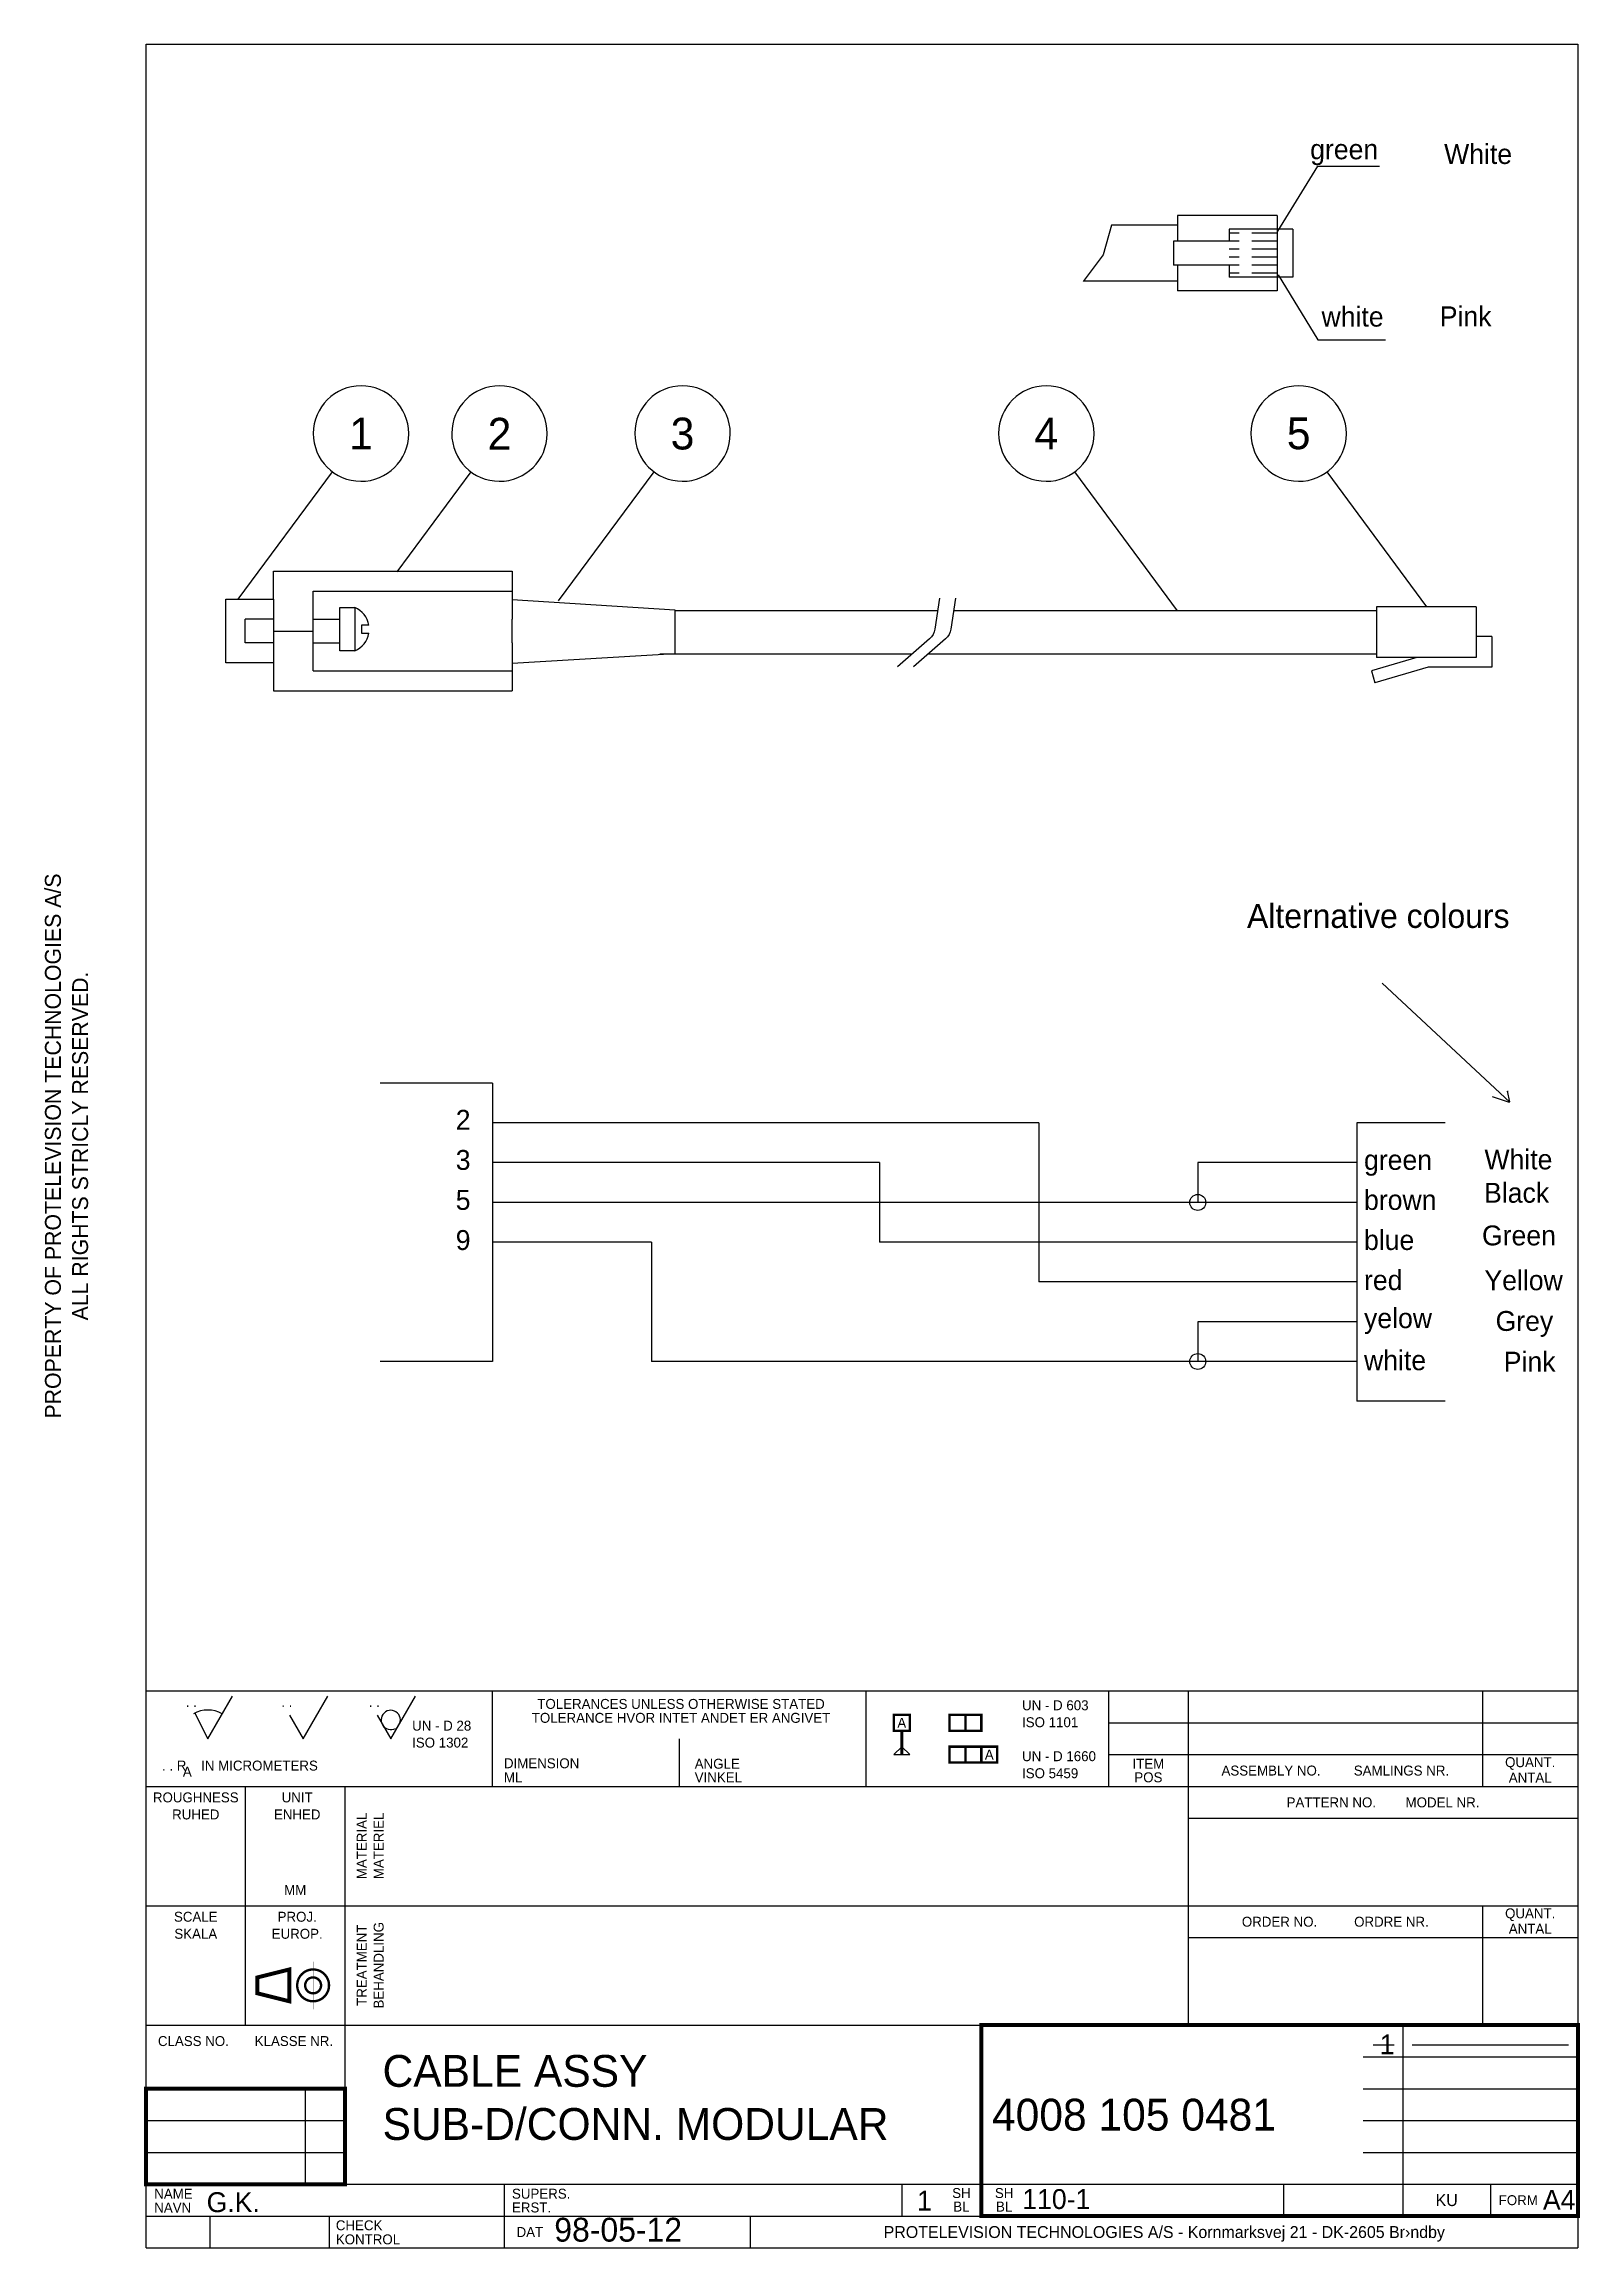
# Model space of a CAD drawing. Extents: x 7 to 200, y 10 to 287.
import ezdxf
from ezdxf.enums import TextEntityAlignment as Align

# ---------------------------------------------------------------- set-up
doc = ezdxf.new("R2010")
doc.units = 0
doc.header["$MEASUREMENT"] = 0
doc.linetypes.add('CENTER', pattern=[2, 1.25, -0.25, 0.25, -0.25])
doc.linetypes.add('HIDDEN2', pattern=[4.7625, 3.175, -1.5875])
doc.layers.get('0').update_dxf_attribs({"linetype": 'CONTINUOUS'})
doc.layers.add('110-1', color=10, linetype='CONTINUOUS')
doc.layers.add('DIM', color=1, linetype='CONTINUOUS')
doc.styles.add('TXT', font='txt')
doc.styles.add('UV', font='UV.SHX')

msp = doc.modelspace()

# ---------------------------------------------------------------- linework, layer by layer
msp.add_line((174.27, 35.54), (176.9, 35.54))
at = {"layer": '110-1', "color": 1, "linetype": 'ByBlock'}
for p, q in [((167.3, 271.64), (175.07, 271.64)), ((167.32, 249.81), (175.8, 249.81))]:
    msp.add_line(p, q, dxfattribs=at)
at = {"layer": '110-1', "color": 3}
for p, q in [((36.02, 220.73), (66.02, 220.73)), ((36.02, 217.23), (36.02, 220.73)), ((66.02, 220.73), (66.02, 214.73)), ((30.02, 217.23), (36.02, 217.23)), ((30.02, 209.23), (30.02, 217.23)), ((36.02, 217.23), (36.02, 209.23)), ((41.02, 218.23), (66.02, 218.23)), ((41.02, 208.23), (41.02, 218.23)), ((44.37, 214.73), (44.37, 216.19)), ((44.37, 216.19), (46.25, 216.19)), ((46.25, 216.19), (46.25, 210.73)), ((66.02, 217.21), (86.49, 215.91)), ((36.02, 214.73), (32.45, 214.73)), ((32.45, 211.73), (32.45, 214.73)), ((41.02, 214.73), (44.37, 214.73)), ((44.37, 210.73), (44.37, 214.73)), ((48.01, 213.95), (47.1, 213.95)), ((47.1, 213.95), (47.1, 212.97)), ((66.02, 211.73), (66.02, 214.73)), ((86.49, 215.91), (86.49, 210.41)), ((36.02, 211.73), (32.45, 211.73)), ((36.02, 213.23), (41.02, 213.23)), ((41.02, 211.73), (44.37, 211.73)), ((46.25, 210.73), (44.37, 210.73)), ((47.1, 212.97), (48.01, 212.97)), ((66.02, 211.73), (66.02, 205.73)), ((36.02, 209.23), (30.02, 209.23)), ((36.02, 209.23), (36.02, 205.73)), ((41.02, 208.23), (66.02, 208.23)), ((66.02, 209.17), (86.49, 210.41)), ((36.02, 205.73), (66.02, 205.73)), ((63.53, 156.41), (63.53, 121.41)), ((83.53, 136.41), (83.53, 121.41))]:
    msp.add_line(p, q, dxfattribs=at)
at = {"layer": '110-1'}
for p, q in [((175.38, 168.98), (191.43, 154.01)), ((191.45, 154.04), (191.16, 155.4)), ((191.16, 155.4), (191.22, 155.4)), ((191.39, 153.97), (189.24, 154.69)), ((45, 67), (45, 50)), ((65, 18), (65, 14)), ((43, 14), (43, 10))]:
    msp.add_line(p, q, dxfattribs=at)
for points in [[(20, 10), (20, 287), (200, 287), (200, 10)], [(20, 80), (200, 80)], [(26.15, 77.23), (27.75, 74), (30.87, 79.37)], [(38.04, 76.97), (39.75, 74), (42.87, 79.37)], [(49.04, 76.97), (50.75, 74), (53.87, 79.37)], [(63.5, 80), (63.5, 68)], [(110.5, 80), (110.5, 68)], [(141, 80), (141, 68)], [(151, 80), (151, 38)], [(188, 80), (188, 68)], [(141, 76), (200, 76)], [(87, 74), (87, 68)], [(141, 72), (200, 72)], [(20, 68), (200, 68)], [(32.5, 38), (32.5, 68)], [(45, 68), (45, 18)], [(151.09, 64.01), (200.09, 64.01)], [(20, 53), (200, 53)], [(188, 53), (188, 38)], [(151, 49), (200, 49)], [(20, 38), (200, 38)], [(178, 38), (178, 14)], [(173, 34), (200, 34)], [(40, 30), (40, 18)], [(173, 30), (200, 30)], [(20, 26), (45, 26)], [(173, 26), (200, 26)], [(20, 22), (45, 22)], [(173, 22), (200, 22)], [(20, 18), (200, 18)], [(65, 18), (65, 10)], [(115, 18), (115, 14)], [(125, 18), (125, 14)], [(163, 18), (163, 14)], [(189, 18), (189, 14)], [(20, 14), (200, 14)], [(28, 14), (28, 10)], [(43, 14), (43, 10)], [(96, 10), (96, 14)], [(20, 10), (200, 10)]]:
    msp.add_lwpolyline(points, dxfattribs=at)
at = {"layer": '110-1', "color": 1}
for points in [[(162.29, 263.47), (167.3, 271.64)], [(162.31, 257.98), (167.32, 249.81)], [(31.59, 217.23), (43.45, 233.23)], [(51.56, 220.68), (60.86, 233.23)], [(71.85, 217.02), (83.87, 233.23)], [(149.67, 215.78), (136.74, 233.23)], [(181.02, 216.27), (168.46, 233.23)]]:
    msp.add_lwpolyline(points, dxfattribs=at)
at = {"layer": '110-1', "color": 3}
for points in [[(141.35, 264.22), (140.33, 260.51), (137.8, 257.17)], [(149.67, 264.22), (141.35, 264.22)], [(162.17, 265.47), (149.67, 265.47)], [(149.67, 265.47), (149.67, 262.22)], [(164.17, 263.72), (156.17, 263.72)], [(156.17, 263.72), (156.17, 262.22)], [(162.17, 265.47), (162.17, 255.97)], [(164.17, 263.72), (164.17, 257.72)], [(149.17, 262.22), (149.17, 259.22)], [(156.17, 262.22), (149.17, 262.22)], [(156.17, 259.22), (149.17, 259.22)], [(149.67, 259.22), (149.67, 255.97)], [(156.17, 259.22), (156.17, 257.72)], [(164.17, 257.72), (156.17, 257.72)], [(162.17, 257.72), (162.17, 255.97)], [(149.67, 257.22), (137.84, 257.22)], [(162.17, 255.97), (149.67, 255.97)], [(187.19, 216.27), (174.69, 216.27)], [(174.69, 216.27), (174.69, 213.02)], [(187.19, 216.27), (187.19, 209.9)], [(119.51, 215.78), (86.49, 215.78)], [(174.69, 215.78), (121.53, 215.78)], [(174.69, 213.15), (174.69, 209.9)], [(189.19, 212.53), (187.19, 212.53)], [(189.19, 212.53), (189.19, 208.67)], [(116.25, 210.3), (84.59, 210.3)], [(174.69, 210.3), (118.27, 210.3)], [(179.73, 209.9), (174.03, 208.23)], [(174.03, 208.23), (174.48, 206.7)], [(181.19, 208.67), (174.48, 206.7)], [(187.19, 209.9), (174.69, 209.9)], [(189.19, 208.67), (181.19, 208.67)], [(63.53, 156.41), (49.42, 156.41)], [(132.21, 151.41), (63.53, 151.41)], [(132.21, 151.41), (132.21, 131.41)], [(172.21, 151.41), (172.21, 116.41)], [(183.3, 151.41), (172.21, 151.41)], [(112.21, 146.41), (63.53, 146.41)], [(112.21, 146.41), (112.21, 136.41)], [(172.21, 146.41), (152.21, 146.41)], [(152.21, 146.41), (152.21, 141.41)], [(172.21, 141.41), (63.53, 141.41)], [(83.53, 136.41), (63.53, 136.41)], [(172.21, 136.41), (112.21, 136.41)], [(172.21, 131.41), (132.21, 131.41)], [(152.21, 126.41), (152.21, 121.41)], [(172.21, 126.41), (152.21, 126.41)], [(63.53, 121.41), (49.42, 121.41)], [(172.21, 121.41), (83.53, 121.41)], [(183.3, 116.41), (172.21, 116.41)]]:
    msp.add_lwpolyline(points, dxfattribs=at)
at = {"layer": '110-1', "color": 3, "linetype": 'HIDDEN2'}
for points in [[(162.17, 263.22), (156.17, 263.22)], [(162.17, 262.22), (156.17, 262.22)], [(162.17, 261.22), (156.17, 261.22)], [(162.17, 260.22), (156.17, 260.22)], [(162.17, 259.22), (156.17, 259.22)], [(162.17, 258.22), (156.17, 258.22)]]:
    msp.add_lwpolyline(points, dxfattribs=at)
at = {"layer": '110-1', "color": 3}
for points in [[(119.75, 217.35), (119.15, 213.45, -0.176752), (118.49, 212.25), (114.46, 208.72)], [(121.77, 217.35), (121.17, 213.45, -0.176752), (120.51, 212.25), (116.48, 208.72)]]:
    msp.add_lwpolyline(points, format="xyb", dxfattribs=at)
at = {"layer": '110-1'}
for points, const_width in [([(114, 77), (116, 77), (116, 75), (114, 75)], 0.3), ([(121, 75), (123, 75), (123, 77), (121, 77)], 0.3), ([(123, 75), (125, 75), (125, 77), (123, 77)], 0.3), ([(121, 71), (123, 71), (123, 73), (121, 73)], 0.3), ([(123, 71), (125, 71), (125, 73), (123, 73)], 0.3), ([(125, 73), (127, 73), (127, 71), (125, 71)], 0.3), ([(125, 14), (200, 14), (200, 38), (125, 38)], 0.5)]:
    msp.add_lwpolyline(points, close=True, dxfattribs=dict(at, const_width=const_width))
for points, const_width in [([(115, 75), (115, 72)], 0.4), ([(34, 42), (38, 41), (38, 45), (34, 44), (34, 42)], 0.5), ([(20, 18), (45, 18), (45, 30), (20, 30), (20, 18)], 0.5)]:
    msp.add_lwpolyline(points, dxfattribs=dict(at, const_width=const_width))
msp.add_lwpolyline([(114, 72), (116, 72), (115, 73)], close=True, dxfattribs=at)
at = {"layer": '110-1', "color": 13, "const_width": 0.3}
for points in [[(39, 43, 1), (43, 43, 1)], [(40, 43, 1), (42, 43, 1)]]:
    msp.add_lwpolyline(points, format="xyb", close=True, dxfattribs=at)
at = {"layer": '110-1', "color": 2, "linetype": 'CENTER', "const_width": 0.02}
for points in [[(41, 46), (41, 40)], [(33, 43), (44, 43)]]:
    msp.add_lwpolyline(points, dxfattribs=at)
at = {"layer": '110-1'}
for centre in [(152.21, 141.41), (152.21, 121.41)]:
    msp.add_circle(centre, 1, dxfattribs=at)
at = {"layer": '110-1', "color": 3}
for centre, radius, start, end in [((47.02, 238.05), 6, 0, 359.6476), ((64.43, 238.05), 6, 0, 359.6476), ((87.44, 238.05), 6, 0, 359.6476), ((133.17, 238.05), 6, 0, 359.6476), ((164.89, 238.05), 6, 0, 359.6476), ((45.08, 213.46), 2.97, 9.5413, 66.7759), ((45.08, 213.46), 2.97, 293.2241, 350.4188)]:
    msp.add_arc(centre, radius, start, end, dxfattribs=at)
at = {"layer": '110-1'}
for centre, radius, start, end in [((27.75, 74), 3.61, 59.8382, 119.8382), ((50.76, 76.36), 1.21, 306.4848, 299.2477)]:
    msp.add_arc(centre, radius, start, end, dxfattribs=at)
at = {"layer": 'DIM'}
msp.add_line((179.18, 35.51), (198.83, 35.51), dxfattribs=at)

# ---------------------------------------------------------------- texts
at = {"style": 'TXT'}
for s, height, p in [('CABLE ASSY', 4, (49.73, 30.25)), ('SUB-D/CONN. MODULAR', 4, (49.73, 23.58)), ('4008 105 0481', 4, (126.34, 24.75)), ('98-05-12', 3, (71.32, 10.79))]:
    msp.add_text(s, height=height, dxfattribs=at).set_placement(p)
at = {"layer": '110-1', "color": 1, "style": 'UV'}
for s, p in [('green', (166.34, 272.52)), ('White', (183.18, 271.93)), ('white', (167.77, 251.49)), ('Pink', (182.63, 251.53)), ('2', (58.93, 150.54)), ('3', (58.93, 145.5)), ('green', (173.11, 145.5)), ('White', (188.25, 145.56)), ('5', (58.93, 140.47)), ('brown', (173.11, 140.47)), ('Black', (188.2, 141.37)), ('Green', (187.94, 136.01)), ('9', (58.93, 135.43)), ('blue', (173.11, 135.43)), ('red', (173.11, 130.39)), ('Yellow', (188.25, 130.37)), ('yelow', (173.11, 125.61)), ('Grey', (189.65, 125.26)), ('white', (173.11, 120.32)), ('Pink', (190.68, 120.14))]:
    msp.add_text(s, height=2.5, dxfattribs=at).set_placement(p)
at = {"layer": '110-1'}
for s, height, style, p in [('1', 4, 'TXT', (47.02, 238.05)), ('2', 4, 'TXT', (64.43, 238.05)), ('3', 4, 'TXT', (87.44, 238.05)), ('4', 4, 'TXT', (133.17, 238.05)), ('5', 4, 'TXT', (164.89, 238.05)), ('A', 1.25, 'UV', (115, 76)), ('A', 1.25, 'UV', (126, 72)), ('ITEM', 1.25, 'UV', (146, 70.85)), ('POS', 1.25, 'UV', (146, 69.15)), ('ASSEMBLY NO.         SAMLINGS NR.', 1.25, 'UV', (169.5, 70)), ('QUANT.', 1.25, 'UV', (194, 70.89)), ('ANTAL', 1.25, 'UV', (194, 69.11)), ('PATTERN NO.        MODEL NR.', 1.25, 'UV', (175.5, 66)), ('QUANT.', 1.25, 'UV', (194, 51.89)), ('ORDER NO.          ORDRE NR.', 1.25, 'UV', (169.5, 51)), ('ANTAL', 1.25, 'UV', (194, 50.11)), ('CLASS NO.       KLASSE NR.', 1.25, 'UV', (32.5, 36)), ('SH', 1.25, 'UV', (122.5, 16.9)), ('SH', 1.25, 'UV', (127.87, 16.9)), ('KU', 1.5, 'UV', (183.5, 16)), ('FORM', 1.25, 'UV', (192.5, 16)), ('BL', 1.25, 'UV', (122.5, 15.19)), ('BL', 1.25, 'UV', (127.87, 15.19)), ('DAT', 1.25, 'UV', (68.25, 12)), ('PROTELEVISION TECHNOLOGIES A/S - Kornmarksvej 21 - DK-2605 Br›ndby', 1.5, 'UV', (148, 11.81))]:
    msp.add_text(s, height=height, dxfattribs=dict(at, style=style)).set_placement(p, align=Align.MIDDLE)
for s, p in [('PROPERTY OF PROTELEVISION TECHNOLOGIES A/S', (9.29, 148.5)), ('ALL RIGHTS STRICLY RESERVED.', (12.71, 148.5))]:
    msp.add_text(s, height=2, rotation=90, dxfattribs=at).set_placement(p, align=Align.CENTER)
at = {"layer": '110-1', "style": 'UV'}
for s, p in [('. .', (25, 78)), ('. .', (37, 78)), ('. .', (48, 78)), ('UN - D 603', (130.12, 77.58)), ('UN - D 28', (53.45, 75.02)), ('ISO 1101', (130.12, 75.45)), ('ISO 1302 ', (53.45, 72.89)), ('UN - D 1660', (130.12, 71.18)), ('. . R    IN MICROMETERS', (22, 70)), ('A', (24.63, 69.24)), ('DIMENSION', (64.99, 70.29)), ('ML', (64.99, 68.52)), ('ANGLE', (88.97, 70.23)), ('VINKEL', (88.97, 68.52)), ('ISO 5459', (130.12, 69.04)), ('NAME', (21.03, 16.18)), ('SUPERS.', (66, 16.19)), ('NAVN', (21.03, 14.44)), ('ERST.', (66, 14.46)), ('CHECK', (43.86, 12.22)), ('KONTROL', (43.86, 10.45))]:
    msp.add_text(s, height=1.25, dxfattribs=at).set_placement(p)
for s, p in [('TOLERANCES UNLESS OTHERWISE STATED', (87.25, 77.75)), ('TOLERANCE HVOR INTET ANDET ER ANGIVET', (87.25, 76)), ('ROUGHNESS', (26.25, 66)), ('UNIT', (39, 66)), ('RUHED', (26.25, 63.86)), ('ENHED', (39, 63.86)), ('MM', (38.75, 54.37)), ('SCALE', (26.25, 51)), ('SKALA', (26.25, 48.86)), ('EUROP.', (39, 48.86)), ('PROJ.', (39, 51))]:
    msp.add_text(s, height=1.25, dxfattribs=at).set_placement(p, align=Align.CENTER)
for s, p in [('MATERIAL', (47.11, 60.53)), ('MATERIEL', (49.24, 60.53)), ('TREATMENT', (47.11, 45.53)), ('BEHANDLING', (49.24, 45.53))]:
    msp.add_text(s, height=1.25, rotation=90, dxfattribs=at).set_placement(p, align=Align.MIDDLE)
at = {"layer": '110-1', "color": 14, "style": 'TXT'}
msp.add_text('A4', height=2.5, dxfattribs=at).set_placement((195.6, 14.8))
at = {"layer": '110-1', "insert": (158.4, 178.91), "char_height": 3, "width": 42.1444, "attachment_point": 1, "style": 'TXT'}
msp.add_mtext('Alternative colours', dxfattribs=at)
at = {"layer": 'DIM', "style": 'TXT'}
for s, p in [('1', (175.09, 34.34)), ('G.K.', (27.62, 14.5)), ('1', (116.92, 14.7)), ('110-1', (130.15, 14.89))]:
    msp.add_text(s, height=2.5, dxfattribs=at).set_placement(p)

doc.saveas('drawing.dxf')
